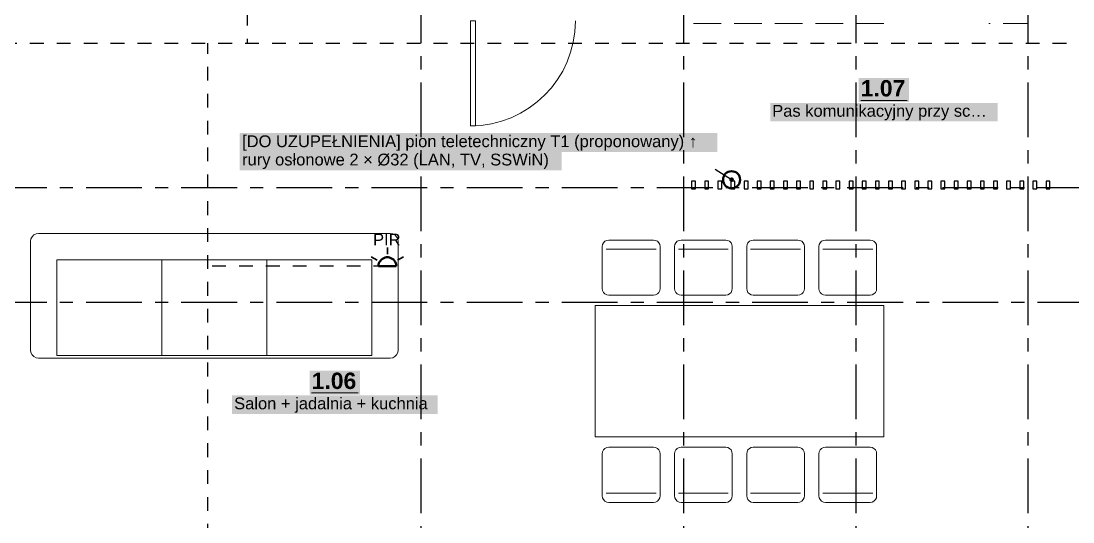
# Model space of a CAD drawing. Header units: metres. Extents: x -4.1 to 19.5, y -4.1 to 11.8.
# Drawn here: x 0.83 to 8.84, y 1.2 to 5.02 of the extents above; entities that cross this region are included whole.
import ezdxf

# ---------------------------------------------------------------- set-up
doc = ezdxf.new("R2010")
doc.units = ezdxf.units.M
for name, pattern in [('KRESKOWA', [5.25, 4.2, -1.05]), ('KRESKOWA_DROBNA', [3.15, 2.1, -1.05]), ('PUNKTOWA', [10.5, 8.4, -1.05, 0, -1.05])]:
    doc.linetypes.add(name, pattern=pattern)
doc.layers.add('A-MASKA', color=7, linetype='Continuous', lineweight=18)
for name, color, linetype, lineweight, true_color in [('E-ALARM', 5, 'Continuous', 35, 0x1f5fa8), ('E-TELETECH', 5, 'Continuous', 35, 0x0050c8), ('I-BRAKI', 6, 'KRESKOWA', 25, 0xb0008a), ('I-OSIE', 8, 'PUNKTOWA', 18, 0x7a7a7a), ('I-PODKLAD', 8, 'Continuous', 18, 0x9a9a9a), ('I-PODKLAD-SCIANY', 8, 'Continuous', 25, 0x6e6e6e), ('I-POMIESZCZENIA', 8, 'Continuous', 25, 0x4a4a4a), ('S-WODA', 5, 'Continuous', 35, 0x0050c8)]:
    doc.layers.add(name, color=color, linetype=linetype, lineweight=lineweight, true_color=true_color)
doc.styles.add('PL_ARIAL', font='arial.ttf')
doc.styles.add('PL_ARIAL_B', font='arialbd.ttf')

msp = doc.modelspace()

# ---------------------------------------------------------------- hatches: boundary and pattern name
at = {"layer": 'A-MASKA', "true_color": 0xffffff}
for points in [[(7.2082, 4.402), (7.5918, 4.402), (7.5918, 4.5845), (7.2082, 4.5845)], [(6.5344, 4.2552), (8.2656, 4.2552), (8.2656, 4.395), (6.5344, 4.395)], [(2.4937, 4.0207), (6.1325, 4.0207), (6.1325, 4.1655), (2.4937, 4.1655)], [(2.4937, 3.8812), (4.9461, 3.8812), (4.9461, 4.026), (2.4937, 4.026)], [(3.0262, 2.1716), (3.4098, 2.1716), (3.4098, 2.3541), (3.0262, 2.3541)], [(2.4357, 2.0248), (4.0002, 2.0248), (4.0002, 2.1646), (2.4357, 2.1646)]]:
    msp.add_hatch(color=7, dxfattribs=at).paths.add_polyline_path(points)
at = {"layer": 'I-BRAKI', "true_color": 0xb0008a}
msp.add_hatch(color=7, dxfattribs=at).paths.add_polyline_path([(6.2575, 3.81), (6.2569, 3.8145), (6.2552, 3.8187), (6.2524, 3.8224), (6.2488, 3.8252), (6.2445, 3.8269), (6.24, 3.8275), (6.2355, 3.8269), (6.2313, 3.8252), (6.2276, 3.8224), (6.2248, 3.8187), (6.2231, 3.8145), (6.2225, 3.81), (6.2231, 3.8055), (6.2248, 3.8012), (6.2276, 3.7976), (6.2313, 3.7948), (6.2355, 3.7931), (6.24, 3.7925), (6.2445, 3.7931), (6.2488, 3.7948), (6.2524, 3.7976), (6.2552, 3.8012), (6.2569, 3.8055)])
at = {"layer": 'S-WODA', "true_color": 0x000000}
msp.add_hatch(color=7, dxfattribs=at).paths.add_polyline_path([(6.2575, 3.81), (6.2569, 3.8145), (6.2552, 3.8187), (6.2524, 3.8224), (6.2488, 3.8252), (6.2445, 3.8269), (6.24, 3.8275), (6.2355, 3.8269), (6.2313, 3.8252), (6.2276, 3.8224), (6.2248, 3.8187), (6.2231, 3.8145), (6.2225, 3.81), (6.2231, 3.8055), (6.2248, 3.8012), (6.2276, 3.7976), (6.2313, 3.7948), (6.2355, 3.7931), (6.24, 3.7925), (6.2445, 3.7931), (6.2488, 3.7948), (6.2524, 3.7976), (6.2552, 3.8012), (6.2569, 3.8055)])

# ---------------------------------------------------------------- linework, layer by layer
at = {"layer": 'E-ALARM', "lineweight": 35, "ltscale": 0.05}
for points in [[(3.618, 3.241), (3.618, 3.2935)], [(3.54, 3.196), (3.4946, 3.2222)], [(3.6959, 3.196), (3.7414, 3.2222)]]:
    msp.add_lwpolyline(points, dxfattribs=at)
at = {"layer": 'E-ALARM', "lineweight": 50, "ltscale": 0.05}
msp.add_lwpolyline([(3.6855, 3.151), (3.6845, 3.1621), (3.6818, 3.1729), (3.6773, 3.1831), (3.6712, 3.1924), (3.6637, 3.2006), (3.6549, 3.2075), (3.6451, 3.2128), (3.6345, 3.2164), (3.6235, 3.2183), (3.6124, 3.2183), (3.6014, 3.2164), (3.5908, 3.2128), (3.581, 3.2075), (3.5722, 3.2006), (3.5647, 3.1924), (3.5586, 3.1831), (3.5541, 3.1729), (3.5514, 3.1621), (3.5505, 3.151)], close=True, dxfattribs=at)
at = {"layer": 'E-TELETECH', "linetype": 'KRESKOWA_DROBNA', "lineweight": 25, "ltscale": 0.05, "flags": 128}
for points in [[(2.5375, 7.5375), (2.55, 7.5375), (2.55, 4.85)], [(0.105, 5.7), (0.105, 4.85), (11.75, 4.85), (11.75, 1.65), (15.15, 1.65)], [(2.3, 0.105), (2.25, 0.105), (2.25, 4.85)], [(3.618, 3.151), (2.25, 3.151), (2.25, 3.15)]]:
    msp.add_lwpolyline(points, dxfattribs=at)
at = {"layer": 'I-BRAKI', "lineweight": 25, "ltscale": 0.05, "true_color": 0xb0008a, "flags": 128}
msp.add_lwpolyline([(6.24, 3.81), (6.115, 3.887)], dxfattribs=at)
at = {"layer": 'I-OSIE', "linetype": 'PUNKTOWA', "lineweight": 25, "ltscale": 0.049616, "flags": 128}
for points in [[(3.875, -3.75), (3.875, 11.775)], [(5.875, -3.75), (5.875, 11.775)], [(7.19, -3.75), (7.19, 11.775)], [(8.5, -3.75), (8.5, 11.775)]]:
    msp.add_lwpolyline(points, dxfattribs=at)
at = {"layer": 'I-OSIE', "linetype": 'PUNKTOWA', "lineweight": 25, "ltscale": 0.050565, "flags": 128}
for points in [[(-3.75, 3.75), (19.505, 3.75)], [(-3.75, 2.875), (19.505, 2.875)]]:
    msp.add_lwpolyline(points, dxfattribs=at)
at = {"layer": 'I-PODKLAD', "lineweight": 18, "ltscale": 0.05}
msp.add_lwpolyline([(4.25, 5.02), (4.25, 4.22), (4.29, 4.22), (4.29, 5.02)], close=True, dxfattribs=at)
at = {"layer": 'I-PODKLAD', "linetype": 'KRESKOWA', "lineweight": 13, "ltscale": 0.05, "flags": 128}
for points in [[(7.3995, 5), (5.875, 5)], [(8.5, 5.0195), (8.5, 5), (8.2005, 5)]]:
    msp.add_lwpolyline(points, dxfattribs=at)
at = {"layer": 'I-PODKLAD', "lineweight": 13, "ltscale": 0.05, "true_color": 0xb8b8b8}
for points in [[(0.96, 3.4), (0.9415, 3.3971), (0.9247, 3.3885), (0.9115, 3.3753), (0.9029, 3.3585), (0.9, 3.34), (0.9, 2.51), (0.9029, 2.4915), (0.9115, 2.4747), (0.9247, 2.4615), (0.9415, 2.4529), (0.96, 2.45), (3.64, 2.45), (3.6585, 2.4529), (3.6753, 2.4615), (3.6885, 2.4747), (3.6971, 2.4915), (3.7, 2.51), (3.7, 3.34), (3.6971, 3.3585), (3.6885, 3.3753), (3.6753, 3.3885), (3.6585, 3.3971), (3.64, 3.4)], [(5.645, 2.93), (5.6605, 2.9324), (5.6744, 2.9395), (5.6855, 2.9506), (5.6926, 2.9645), (5.695, 2.98), (5.695, 3.3), (5.6926, 3.3155), (5.6855, 3.3294), (5.6744, 3.3405), (5.6605, 3.3476), (5.645, 3.35), (5.305, 3.35), (5.2895, 3.3476), (5.2756, 3.3405), (5.2645, 3.3294), (5.2574, 3.3155), (5.255, 3.3), (5.255, 2.98), (5.2574, 2.9645), (5.2645, 2.9506), (5.2756, 2.9395), (5.2895, 2.9324), (5.305, 2.93)], [(6.195, 2.93), (6.2105, 2.9324), (6.2244, 2.9395), (6.2355, 2.9506), (6.2426, 2.9645), (6.245, 2.98), (6.245, 3.3), (6.2426, 3.3155), (6.2355, 3.3294), (6.2244, 3.3405), (6.2105, 3.3476), (6.195, 3.35), (5.855, 3.35), (5.8395, 3.3476), (5.8256, 3.3405), (5.8145, 3.3294), (5.8074, 3.3155), (5.805, 3.3), (5.805, 2.98), (5.8074, 2.9645), (5.8145, 2.9506), (5.8256, 2.9395), (5.8395, 2.9324), (5.855, 2.93)], [(6.745, 2.93), (6.7605, 2.9324), (6.7744, 2.9395), (6.7855, 2.9506), (6.7926, 2.9645), (6.795, 2.98), (6.795, 3.3), (6.7926, 3.3155), (6.7855, 3.3294), (6.7744, 3.3405), (6.7605, 3.3476), (6.745, 3.35), (6.405, 3.35), (6.3895, 3.3476), (6.3756, 3.3405), (6.3645, 3.3294), (6.3574, 3.3155), (6.355, 3.3), (6.355, 2.98), (6.3574, 2.9645), (6.3645, 2.9506), (6.3756, 2.9395), (6.3895, 2.9324), (6.405, 2.93)], [(7.295, 2.93), (7.3105, 2.9324), (7.3244, 2.9395), (7.3355, 2.9506), (7.3426, 2.9645), (7.345, 2.98), (7.345, 3.3), (7.3426, 3.3155), (7.3355, 3.3294), (7.3244, 3.3405), (7.3105, 3.3476), (7.295, 3.35), (6.955, 3.35), (6.9395, 3.3476), (6.9256, 3.3405), (6.9145, 3.3294), (6.9074, 3.3155), (6.905, 3.3), (6.905, 2.98), (6.9074, 2.9645), (6.9145, 2.9506), (6.9256, 2.9395), (6.9395, 2.9324), (6.955, 2.93)], [(3.5, 3.2), (1.1, 3.2), (1.1, 2.47), (3.5, 2.47)], [(5.2, 1.85), (7.4, 1.85), (7.4, 2.85), (5.2, 2.85)], [(5.305, 1.77), (5.2895, 1.7676), (5.2756, 1.7605), (5.2645, 1.7494), (5.2574, 1.7355), (5.255, 1.72), (5.255, 1.4), (5.2574, 1.3845), (5.2645, 1.3706), (5.2756, 1.3595), (5.2895, 1.3524), (5.305, 1.35), (5.645, 1.35), (5.6605, 1.3524), (5.6744, 1.3595), (5.6855, 1.3706), (5.6926, 1.3845), (5.695, 1.4), (5.695, 1.72), (5.6926, 1.7355), (5.6855, 1.7494), (5.6744, 1.7605), (5.6605, 1.7676), (5.645, 1.77)], [(5.855, 1.77), (5.8395, 1.7676), (5.8256, 1.7605), (5.8145, 1.7494), (5.8074, 1.7355), (5.805, 1.72), (5.805, 1.4), (5.8074, 1.3845), (5.8145, 1.3706), (5.8256, 1.3595), (5.8395, 1.3524), (5.855, 1.35), (6.195, 1.35), (6.2105, 1.3524), (6.2244, 1.3595), (6.2355, 1.3706), (6.2426, 1.3845), (6.245, 1.4), (6.245, 1.72), (6.2426, 1.7355), (6.2355, 1.7494), (6.2244, 1.7605), (6.2105, 1.7676), (6.195, 1.77)], [(6.405, 1.77), (6.3895, 1.7676), (6.3756, 1.7605), (6.3645, 1.7494), (6.3574, 1.7355), (6.355, 1.72), (6.355, 1.4), (6.3574, 1.3845), (6.3645, 1.3706), (6.3756, 1.3595), (6.3895, 1.3524), (6.405, 1.35), (6.745, 1.35), (6.7605, 1.3524), (6.7744, 1.3595), (6.7855, 1.3706), (6.7926, 1.3845), (6.795, 1.4), (6.795, 1.72), (6.7926, 1.7355), (6.7855, 1.7494), (6.7744, 1.7605), (6.7605, 1.7676), (6.745, 1.77)], [(6.955, 1.77), (6.9395, 1.7676), (6.9256, 1.7605), (6.9145, 1.7494), (6.9074, 1.7355), (6.905, 1.72), (6.905, 1.4), (6.9074, 1.3845), (6.9145, 1.3706), (6.9256, 1.3595), (6.9395, 1.3524), (6.955, 1.35), (7.295, 1.35), (7.3105, 1.3524), (7.3244, 1.3595), (7.3355, 1.3706), (7.3426, 1.3845), (7.345, 1.4), (7.345, 1.72), (7.3426, 1.7355), (7.3355, 1.7494), (7.3244, 1.7605), (7.3105, 1.7676), (7.295, 1.77)]]:
    msp.add_lwpolyline(points, close=True, dxfattribs=at)
for points in [[(5.285, 3.28), (5.665, 3.28)], [(5.835, 3.28), (6.215, 3.28)], [(6.385, 3.28), (6.765, 3.28)], [(6.935, 3.28), (7.315, 3.28)], [(1.9, 3.2), (1.9, 2.47)], [(2.7, 3.2), (2.7, 2.47)], [(5.665, 1.42), (5.285, 1.42)], [(6.215, 1.42), (5.835, 1.42)], [(6.765, 1.42), (6.385, 1.42)], [(7.315, 1.42), (6.935, 1.42)]]:
    msp.add_lwpolyline(points, dxfattribs=at)
at = {"layer": 'I-PODKLAD', "lineweight": 13, "ltscale": 0.05}
msp.add_arc((4.25, 5.02), 0.8, -90, 0, dxfattribs=at)
at = {"layer": 'I-PODKLAD-SCIANY', "lineweight": 25, "ltscale": 0.05}
for points in [[(5.935, 3.8), (5.935, 3.74), (5.965, 3.74), (5.965, 3.8)], [(6.035, 3.8), (6.035, 3.74), (6.065, 3.74), (6.065, 3.8)], [(6.135, 3.8), (6.135, 3.74), (6.165, 3.74), (6.165, 3.8)], [(6.235, 3.8), (6.235, 3.74), (6.265, 3.74), (6.265, 3.8)], [(6.335, 3.8), (6.335, 3.74), (6.365, 3.74), (6.365, 3.8)], [(6.435, 3.8), (6.435, 3.74), (6.465, 3.74), (6.465, 3.8)], [(6.535, 3.8), (6.535, 3.74), (6.565, 3.74), (6.565, 3.8)], [(6.635, 3.8), (6.635, 3.74), (6.665, 3.74), (6.665, 3.8)], [(6.735, 3.8), (6.735, 3.74), (6.765, 3.74), (6.765, 3.8)], [(6.835, 3.8), (6.835, 3.74), (6.865, 3.74), (6.865, 3.8)], [(6.935, 3.8), (6.935, 3.74), (6.965, 3.74), (6.965, 3.8)], [(7.035, 3.8), (7.035, 3.74), (7.065, 3.74), (7.065, 3.8)], [(7.135, 3.8), (7.135, 3.74), (7.165, 3.74), (7.165, 3.8)], [(7.235, 3.8), (7.235, 3.74), (7.265, 3.74), (7.265, 3.8)], [(7.335, 3.8), (7.335, 3.74), (7.365, 3.74), (7.365, 3.8)], [(7.435, 3.8), (7.435, 3.74), (7.465, 3.74), (7.465, 3.8)], [(7.535, 3.8), (7.535, 3.74), (7.565, 3.74), (7.565, 3.8)], [(7.635, 3.8), (7.635, 3.74), (7.665, 3.74), (7.665, 3.8)], [(7.735, 3.8), (7.735, 3.74), (7.765, 3.74), (7.765, 3.8)], [(7.835, 3.8), (7.835, 3.74), (7.865, 3.74), (7.865, 3.8)], [(7.935, 3.8), (7.935, 3.74), (7.965, 3.74), (7.965, 3.8)], [(8.035, 3.8), (8.035, 3.74), (8.065, 3.74), (8.065, 3.8)], [(8.135, 3.8), (8.135, 3.74), (8.165, 3.74), (8.165, 3.8)], [(8.235, 3.8), (8.235, 3.74), (8.265, 3.74), (8.265, 3.8)], [(8.335, 3.8), (8.335, 3.74), (8.365, 3.74), (8.365, 3.8)], [(8.435, 3.8), (8.435, 3.74), (8.465, 3.74), (8.465, 3.8)], [(8.535, 3.8), (8.535, 3.74), (8.565, 3.74), (8.565, 3.8)], [(8.635, 3.8), (8.635, 3.74), (8.665, 3.74), (8.665, 3.8)]]:
    msp.add_lwpolyline(points, close=True, dxfattribs=at)
at = {"layer": 'I-POMIESZCZENIA', "lineweight": 18, "ltscale": 0.05}
for points in [[(7.2232, 4.4145), (7.5768, 4.4145)], [(3.0412, 2.1841), (3.3948, 2.1841)]]:
    msp.add_lwpolyline(points, dxfattribs=at)
at = {"layer": 'S-WODA', "lineweight": 50, "ltscale": 0.05}
msp.add_circle((6.24, 3.81), 0.065, dxfattribs=at)

# ---------------------------------------------------------------- texts
at = {"layer": 'E-ALARM', "style": 'PL_ARIAL'}
msp.add_text('PIR', height=0.09, dxfattribs=at).set_placement((3.5089, 3.3085))
at = {"layer": 'I-BRAKI', "true_color": 0xb0008a, "style": 'PL_ARIAL'}
for s, p in [('[DO UZUPEŁNIENIA] pion teletechniczny T1 (proponowany) ↑', (2.5112, 4.058)), ('rury osłonowe 2 × Ø32 (LAN, TV, SSWiN)', (2.5112, 3.9185))]:
    msp.add_text(s, height=0.09, dxfattribs=at).set_placement(p)
at = {"layer": 'I-POMIESZCZENIA'}
for s, height, style, p in [('1.07', 0.125, 'PL_ARIAL_B', (7.2232, 4.4445)), ('Pas komunikacyjny przy sc…', 0.09, 'PL_ARIAL', (6.5494, 4.29)), ('1.06', 0.125, 'PL_ARIAL_B', (3.0412, 2.2141)), ('Salon + jadalnia + kuchnia', 0.09, 'PL_ARIAL', (2.4507, 2.0596))]:
    msp.add_text(s, height=height, dxfattribs=dict(at, style=style)).set_placement(p)

doc.saveas('drawing.dxf')
